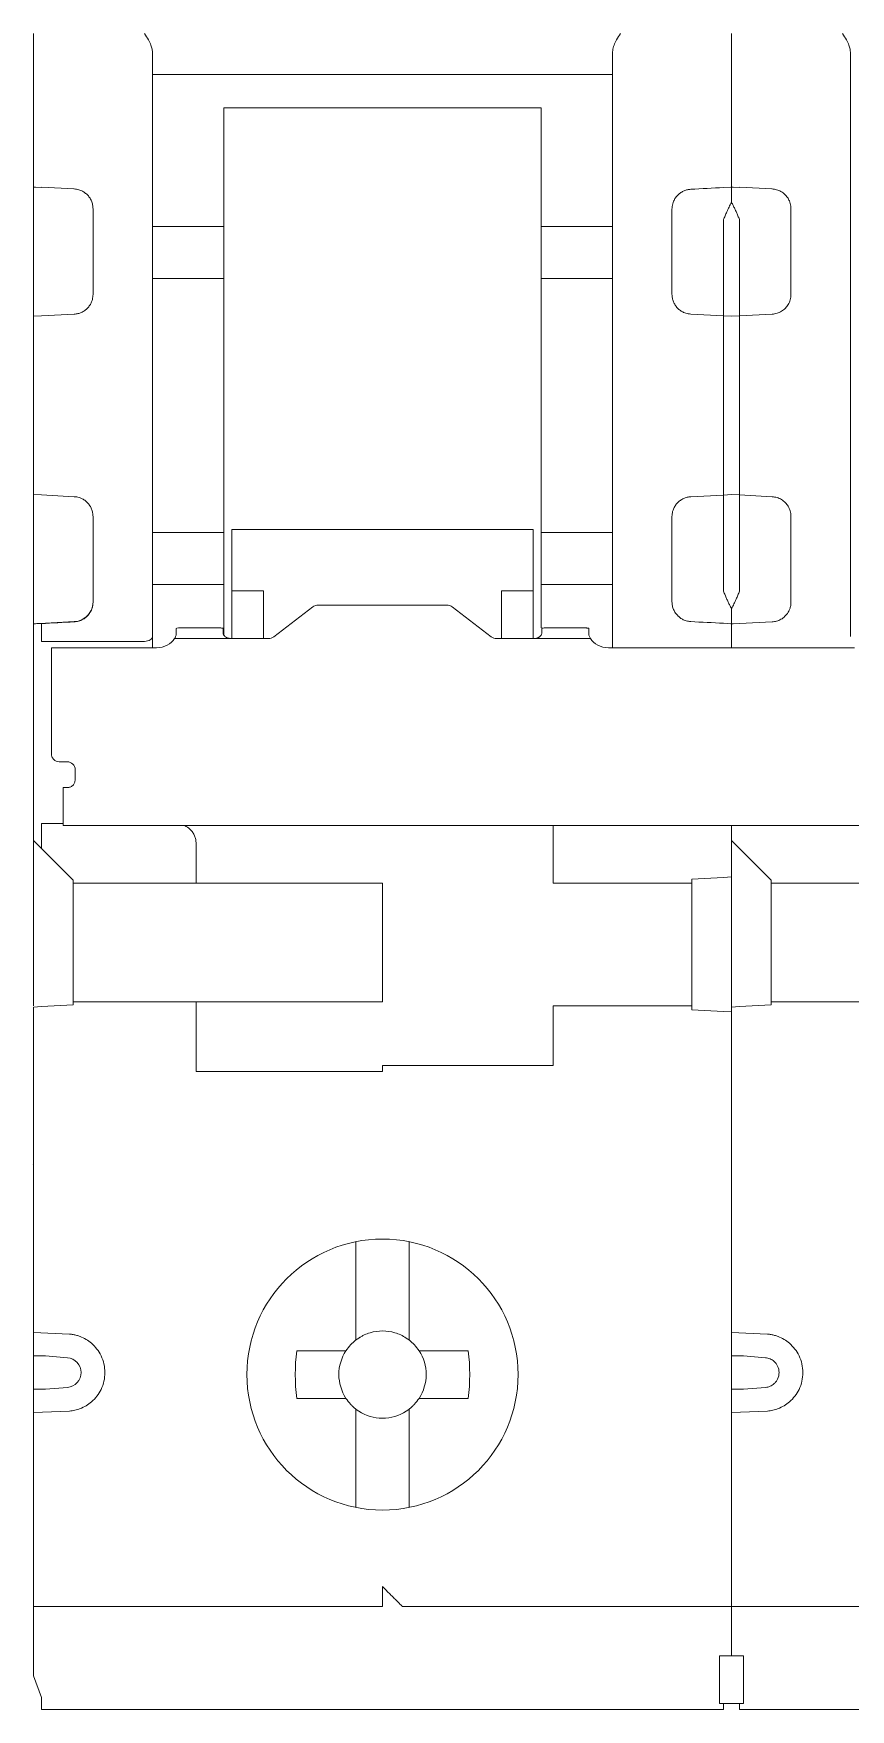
# Model space of a CAD drawing. Header units: millimetres. Extents: x 4137 to 6698, y 1400 to 3585.
# Drawn here: x 4856.11 to 4876.71, y 2550.88 to 2593.16 of the extents above; entities that cross this region are included whole.
import ezdxf

# ---------------------------------------------------------------- set-up
doc = ezdxf.new("R2010")
doc.units = ezdxf.units.MM
doc.layers.add('000-PI-Oprema', color=30, linetype='Continuous', lineweight=5)

msp = doc.modelspace()

# ---------------------------------------------------------------- linework, layer by layer
at = {"layer": '000-PI-Oprema', "color": 0, "lineweight": 0}
for p, q in [((4873.709, 2593.161), (4873.709, 2591.919)), ((4859.109, 2592.13), (4870.709, 2592.13)), ((4873.709, 2591.919), (4873.709, 2589.286)), ((4860.909, 2591.284), (4868.909, 2591.284)), ((4856.155, 2589.285), (4856.127, 2589.286)), ((4856.309, 2589.28), (4856.155, 2589.285)), ((4857.136, 2589.239), (4856.309, 2589.282)), ((4856.309, 2589.28), (4856.309, 2589.282)), ((4857.136, 2589.233), (4857.136, 2589.239)), ((4873.509, 2589.275), (4873.69, 2589.284)), ((4873.755, 2589.285), (4873.727, 2589.286)), ((4873.909, 2589.28), (4873.755, 2589.285)), ((4874.736, 2589.239), (4873.909, 2589.282)), ((4874.736, 2589.239), (4874.736, 2589.233)), ((4856.109, 2586.026), (4856.109, 2588.903)), ((4859.109, 2588.295), (4860.909, 2588.295)), ((4870.709, 2588.295), (4868.909, 2588.295)), ((4873.509, 2588.466), (4873.509, 2586.039)), ((4873.909, 2586.037), (4873.909, 2588.468)), ((4859.109, 2586.984), (4860.909, 2586.984)), ((4868.909, 2586.984), (4870.709, 2586.984)), ((4856.109, 2586.026), (4856.309, 2586.037)), ((4856.309, 2586.037), (4857.136, 2586.08)), ((4873.509, 2586.039), (4872.683, 2586.082)), ((4873.509, 2586.039), (4873.709, 2586.028)), ((4873.909, 2586.037), (4873.709, 2586.026)), ((4874.736, 2586.08), (4873.909, 2586.037)), ((4856.309, 2581.52), (4856.109, 2581.53)), ((4856.109, 2580.478), (4856.109, 2581.53)), ((4857.136, 2581.476), (4856.309, 2581.52)), ((4872.683, 2581.475), (4873.509, 2581.518)), ((4873.709, 2581.528), (4873.509, 2581.518)), ((4873.509, 2581.518), (4873.509, 2579.09)), ((4873.709, 2581.53), (4873.909, 2581.52)), ((4873.909, 2581.52), (4874.736, 2581.476)), ((4873.909, 2579.088), (4873.909, 2581.52)), ((4859.109, 2580.572), (4860.909, 2580.572)), ((4861.109, 2580.649), (4861.109, 2579.098)), ((4868.709, 2580.649), (4861.109, 2580.649)), ((4868.709, 2579.098), (4868.709, 2580.649)), ((4870.709, 2580.572), (4868.909, 2580.572)), ((4860.909, 2579.261), (4859.109, 2579.261)), ((4860.909, 2577.978), (4860.909, 2579.261)), ((4868.909, 2578.171), (4868.909, 2579.261)), ((4868.909, 2579.261), (4870.709, 2579.261)), ((4861.909, 2579.098), (4861.109, 2579.098)), ((4861.109, 2577.896), (4861.109, 2579.098)), ((4861.909, 2577.896), (4861.909, 2579.098)), ((4868.709, 2579.098), (4867.909, 2579.098)), ((4867.909, 2577.896), (4867.909, 2579.098)), ((4868.709, 2579.098), (4868.709, 2577.896)), ((4862.168, 2577.941), (4863.151, 2578.694)), ((4863.292, 2578.739), (4866.527, 2578.739)), ((4866.668, 2578.694), (4867.651, 2577.941)), ((4856.127, 2578.27), (4857.136, 2578.323)), ((4856.309, 2578.274), (4856.309, 2578.276)), ((4857.136, 2578.317), (4857.136, 2578.323)), ((4859.709, 2578.073), (4859.709, 2578.151)), ((4860.692, 2578.169), (4859.909, 2578.169)), ((4860.892, 2578.151), (4860.892, 2578.073)), ((4868.926, 2578.151), (4868.926, 2578.073)), ((4869.91, 2578.169), (4869.126, 2578.169)), ((4870.11, 2578.151), (4870.11, 2578.073)), ((4870.709, 2577.678), (4870.709, 2578.101)), ((4873.69, 2578.272), (4873.509, 2578.282)), ((4873.709, 2578.271), (4873.709, 2577.666)), ((4873.755, 2578.271), (4873.909, 2578.276)), ((4873.909, 2578.274), (4874.736, 2578.317)), ((4873.909, 2578.276), (4873.909, 2578.274)), ((4858.909, 2577.826), (4856.309, 2577.826)), ((4856.559, 2577.054), (4856.559, 2577.666)), ((4856.559, 2577.666), (4859.209, 2577.666)), ((4859.109, 2577.949), (4859.109, 2577.666)), ((4861.092, 2577.896), (4859.667, 2577.896)), ((4861.092, 2577.896), (4862.027, 2577.896)), ((4867.792, 2577.896), (4868.726, 2577.896)), ((4870.151, 2577.896), (4868.726, 2577.896)), ((4870.61, 2577.666), (4876.809, 2577.666)), ((4856.559, 2576.397), (4856.559, 2574.988)), ((4856.959, 2574.789), (4856.759, 2574.789)), ((4856.109, 2574.078), (4856.109, 2574.395)), ((4857.159, 2574.34), (4857.159, 2574.589)), ((4856.109, 2572.804), (4856.109, 2574.078)), ((4856.859, 2574.135), (4856.959, 2574.135)), ((4856.859, 2574.091), (4856.859, 2574.135)), ((4856.859, 2574.091), (4856.859, 2574.002)), ((4856.859, 2573.228), (4856.309, 2573.228)), ((4856.859, 2573.18), (4860.959, 2573.18)), ((4860.959, 2573.181), (4886.459, 2573.181)), ((4869.209, 2571.728), (4869.209, 2573.181)), ((4873.709, 2573.181), (4873.709, 2572.804)), ((4856.109, 2568.628), (4856.109, 2572.804)), ((4856.109, 2572.804), (4856.309, 2572.604)), ((4856.309, 2572.604), (4856.309, 2572.728)), ((4856.309, 2572.604), (4857.109, 2571.804)), ((4860.209, 2571.728), (4860.209, 2572.728)), ((4873.709, 2572.804), (4873.909, 2572.604)), ((4873.709, 2571.881), (4873.709, 2572.804)), ((4873.909, 2572.604), (4874.709, 2571.804)), ((4857.109, 2571.804), (4857.109, 2571.728)), ((4860.209, 2571.728), (4857.109, 2571.728)), ((4857.109, 2571.728), (4857.109, 2568.728)), ((4860.209, 2571.728), (4860.609, 2571.728)), ((4860.609, 2571.728), (4864.909, 2571.728)), ((4864.909, 2571.728), (4864.909, 2568.728)), ((4869.609, 2571.728), (4869.209, 2571.728)), ((4869.609, 2571.728), (4872.709, 2571.728)), ((4872.709, 2571.828), (4873.509, 2571.87)), ((4872.709, 2571.828), (4872.709, 2571.728)), ((4872.709, 2571.728), (4872.709, 2568.628)), ((4873.709, 2571.881), (4873.509, 2571.87)), ((4873.709, 2571.881), (4873.709, 2568.628)), ((4874.709, 2571.804), (4874.709, 2571.728)), ((4874.709, 2571.728), (4877.809, 2571.728)), ((4874.709, 2571.728), (4874.709, 2568.728)), ((4856.109, 2569.628), (4856.104, 2569.633)), ((4857.109, 2568.728), (4857.109, 2568.652)), ((4860.209, 2568.728), (4857.109, 2568.728)), ((4860.209, 2566.978), (4860.209, 2568.728)), ((4860.209, 2568.728), (4860.609, 2568.728)), ((4864.909, 2568.728), (4860.609, 2568.728)), ((4874.709, 2568.728), (4874.709, 2568.652)), ((4877.809, 2568.728), (4874.709, 2568.728)), ((4856.109, 2568.6), (4856.309, 2568.61)), ((4856.109, 2568.6), (4856.109, 2560.705)), ((4857.109, 2568.652), (4856.309, 2568.61)), ((4869.609, 2568.628), (4869.209, 2568.628)), ((4869.209, 2568.628), (4869.209, 2567.128)), ((4872.709, 2568.628), (4869.609, 2568.628)), ((4872.709, 2568.528), (4872.709, 2568.628)), ((4873.509, 2568.486), (4872.709, 2568.528)), ((4873.509, 2568.486), (4873.709, 2568.476)), ((4873.709, 2568.6), (4873.709, 2568.628)), ((4873.709, 2568.6), (4873.909, 2568.61)), ((4873.709, 2568.6), (4873.709, 2568.476)), ((4873.709, 2560.705), (4873.709, 2568.476)), ((4874.709, 2568.652), (4873.909, 2568.61)), ((4864.909, 2567.128), (4864.909, 2566.978)), ((4869.209, 2567.128), (4864.909, 2567.128)), ((4864.909, 2566.978), (4860.209, 2566.978)), ((4856.104, 2564.623), (4856.109, 2564.628)), ((4864.234, 2562.667), (4864.234, 2562.604)), ((4864.234, 2562.604), (4864.234, 2560.484)), ((4865.584, 2562.604), (4865.584, 2562.667)), ((4865.584, 2560.484), (4865.584, 2562.604)), ((4856.109, 2560.531), (4856.109, 2560.704)), ((4873.709, 2560.705), (4873.709, 2558.052)), ((4857.019, 2560.349), (4856.109, 2560.388)), ((4864.234, 2560.484), (4864.234, 2560.197)), ((4865.584, 2560.484), (4865.584, 2560.197)), ((4874.619, 2560.349), (4873.709, 2560.388)), ((4862.746, 2559.928), (4863.603, 2559.928)), ((4867.073, 2559.928), (4866.215, 2559.928)), ((4856.109, 2558.956), (4856.109, 2559.801)), ((4856.409, 2559.801), (4856.967, 2559.752)), ((4874.009, 2559.801), (4874.567, 2559.752)), ((4856.967, 2559.005), (4856.409, 2558.956)), ((4874.009, 2558.956), (4874.567, 2559.005)), ((4863.603, 2558.728), (4862.746, 2558.728)), ((4867.073, 2558.728), (4866.215, 2558.728)), ((4856.109, 2558.369), (4857.019, 2558.407)), ((4864.234, 2558.46), (4864.234, 2558.172)), ((4864.234, 2558.172), (4864.234, 2556.052)), ((4865.584, 2558.46), (4865.584, 2558.172)), ((4865.584, 2556.052), (4865.584, 2558.172)), ((4873.709, 2558.369), (4874.619, 2558.407)), ((4856.109, 2558.052), (4856.109, 2558.106)), ((4856.109, 2558.052), (4856.109, 2554.328)), ((4873.709, 2554.328), (4873.709, 2558.052)), ((4864.234, 2556.052), (4864.234, 2555.977)), ((4865.584, 2555.977), (4865.584, 2556.052)), ((4856.109, 2554.328), (4856.109, 2551.728)), ((4873.709, 2554.328), (4873.709, 2552.228)), ((4856.109, 2553.478), (4864.909, 2553.478)), ((4873.709, 2553.478), (4865.409, 2553.478)), ((4882.509, 2553.478), (4873.709, 2553.478)), ((4874.009, 2552.228), (4873.409, 2552.228)), ((4856.109, 2551.728), (4856.309, 2551.179)), ((4873.509, 2551.028), (4873.409, 2551.028)), ((4873.909, 2551.028), (4873.509, 2551.028)), ((4874.009, 2551.028), (4873.909, 2551.028)), ((4861.109, 2550.878), (4856.309, 2550.878)), ((4868.729, 2550.878), (4861.109, 2550.878)), ((4873.509, 2550.878), (4868.729, 2550.878)), ((4878.709, 2550.878), (4873.909, 2550.878))]:
    msp.add_line(p, q, dxfattribs=at)
at = {"layer": '000-PI-Oprema', "color": 0, "lineweight": 0, "flags": 128}
msp.add_lwpolyline([(4859.109, 2577.949), (4859.106, 2577.925), (4859.094, 2577.902), (4859.076, 2577.881), (4859.051, 2577.862), (4859.021, 2577.847), (4858.986, 2577.836), (4858.948, 2577.829), (4858.909, 2577.826)], dxfattribs=at)
at = {"layer": '000-PI-Oprema', "color": 0, "lineweight": 0}
msp.add_circle((4864.909, 2559.328), 3.418, dxfattribs=at)
for start, end in [(123.0557, 133.0681), (46.9319, 56.9443), (136.9319, 146.9443), (135, 136.9319), (133.0681, 135), (33.0557, 43.0681), (213.0557, 223.0681), (223.0681, 225), (225, 226.9319), (315, 316.9319), (316.9319, 326.9443), (226.9319, 236.9443), (303.0557, 313.0681)]:
    msp.add_arc((4864.909, 2559.328), 1.1, start, end, dxfattribs=at)
for points, knots in [([(4856.109, 2591.919), (4856.109, 2591.933), (4856.109, 2591.959), (4856.109, 2592.006), (4856.109, 2592.059), (4856.109, 2592.139), (4856.109, 2592.254), (4856.109, 2592.414), (4856.109, 2592.59), (4856.109, 2592.777), (4856.109, 2592.968), (4856.109, 2593.097), (4856.109, 2593.161)], [0, 0, 0, 0, 0.061391, 0.122427, 0.18342, 0.24468, 0.372209, 0.500076, 0.627605, 0.755472, 0.877481, 1, 1, 1, 1]), ([(4858.909, 2593.161), (4858.943, 2593.108), (4858.99, 2593.034), (4859.041, 2592.935), (4859.075, 2592.857), (4859.103, 2592.77), (4859.107, 2592.703), (4859.109, 2592.671)], [0, 0, 0, 0, 0.350015, 0.493309, 0.624855, 0.821183, 1, 1, 1, 1]), ([(4870.709, 2592.671), (4870.71, 2592.692), (4870.712, 2592.736), (4870.727, 2592.802), (4870.749, 2592.868), (4870.778, 2592.935), (4870.829, 2593.034), (4870.876, 2593.109), (4870.909, 2593.161)], [0, 0, 0, 0, 0.117446, 0.242847, 0.378002, 0.506391, 0.652474, 1, 1, 1, 1]), ([(4876.509, 2593.161), (4876.543, 2593.108), (4876.59, 2593.034), (4876.642, 2592.934), (4876.675, 2592.857), (4876.703, 2592.77), (4876.707, 2592.703), (4876.709, 2592.671)], [0, 0, 0, 0, 0.350596, 0.493868, 0.625405, 0.821427, 1, 1, 1, 1]), ([(4859.109, 2592.517), (4859.109, 2592.477), (4859.109, 2592.396), (4859.109, 2592.265), (4859.109, 2592.125), (4859.109, 2591.977), (4859.109, 2591.821), (4859.109, 2591.657), (4859.109, 2591.485), (4859.109, 2591.244), (4859.109, 2590.925), (4859.109, 2590.514), (4859.109, 2590.077), (4859.109, 2589.764), (4859.109, 2589.607)], [0, 0, 0, 0, 0.062736, 0.125281, 0.187695, 0.250043, 0.312387, 0.374792, 0.437318, 0.500031, 0.625212, 0.749931, 0.874692, 1, 1, 1, 1]), ([(4870.709, 2592.517), (4870.709, 2592.527), (4870.709, 2592.546), (4870.709, 2592.582), (4870.709, 2592.623), (4870.709, 2592.655), (4870.709, 2592.671)], [0, 0, 0, 0, 0.251193, 0.5, 0.748807, 1, 1, 1, 1]), ([(4870.709, 2589.455), (4870.709, 2589.539), (4870.709, 2589.705), (4870.709, 2589.947), (4870.709, 2590.181), (4870.709, 2590.409), (4870.709, 2590.629), (4870.709, 2590.842), (4870.709, 2591.047), (4870.709, 2591.311), (4870.709, 2591.621), (4870.709, 2591.957), (4870.709, 2592.26), (4870.709, 2592.431), (4870.709, 2592.517)], [0, 0, 0, 0, 0.062754, 0.125301, 0.187708, 0.250043, 0.312375, 0.374772, 0.437302, 0.500033, 0.625237, 0.749935, 0.874674, 1, 1, 1, 1]), ([(4876.709, 2592.671), (4876.709, 2592.655), (4876.709, 2592.623), (4876.709, 2592.582), (4876.709, 2592.546), (4876.709, 2592.527), (4876.709, 2592.517)], [0, 0, 0, 0, 0.251193, 0.5, 0.748807, 1, 1, 1, 1]), ([(4876.709, 2592.517), (4876.709, 2592.477), (4876.709, 2592.396), (4876.709, 2592.265), (4876.709, 2592.125), (4876.709, 2591.977), (4876.709, 2591.821), (4876.709, 2591.657), (4876.709, 2591.485), (4876.709, 2591.244), (4876.709, 2590.925), (4876.709, 2590.514), (4876.709, 2590.077), (4876.709, 2589.764), (4876.709, 2589.607)], [0, 0, 0, 0, 0.062736, 0.125281, 0.187695, 0.250043, 0.312387, 0.374792, 0.437318, 0.500031, 0.625212, 0.749931, 0.874692, 1, 1, 1, 1]), ([(4856.109, 2589.286), (4856.109, 2589.357), (4856.109, 2589.499), (4856.109, 2589.706), (4856.109, 2589.907), (4856.109, 2590.102), (4856.109, 2590.29), (4856.109, 2590.473), (4856.109, 2590.649), (4856.109, 2590.876), (4856.109, 2591.142), (4856.109, 2591.432), (4856.109, 2591.695), (4856.109, 2591.844), (4856.109, 2591.919)], [0, 0, 0, 0, 0.062728, 0.125271, 0.18769, 0.250045, 0.312396, 0.374804, 0.437328, 0.500029, 0.625194, 0.749922, 0.874696, 1, 1, 1, 1]), ([(4860.909, 2591.284), (4860.909, 2591.243), (4860.909, 2591.16), (4860.909, 2591.042), (4860.909, 2590.929), (4860.909, 2590.786), (4860.909, 2590.62), (4860.909, 2590.513), (4860.909, 2590.459)], [0, 0, 0, 0, 0.125424, 0.250193, 0.374902, 0.500146, 0.749703, 1, 1, 1, 1]), ([(4868.909, 2590.459), (4868.909, 2590.486), (4868.909, 2590.538), (4868.909, 2590.626), (4868.909, 2590.72), (4868.909, 2590.855), (4868.909, 2591.039), (4868.909, 2591.202), (4868.909, 2591.284)], [0, 0, 0, 0, 0.125424, 0.250193, 0.374902, 0.500146, 0.749703, 1, 1, 1, 1]), ([(4868.909, 2588.295), (4868.909, 2588.366), (4868.909, 2588.508), (4868.909, 2588.714), (4868.909, 2588.915), (4868.909, 2589.111), (4868.909, 2589.301), (4868.909, 2589.547), (4868.909, 2589.839), (4868.909, 2590.166), (4868.909, 2590.362), (4868.909, 2590.459)], [0, 0, 0, 0, 0.083508, 0.166833, 0.25006, 0.333277, 0.416572, 0.500032, 0.666688, 0.83311, 1, 1, 1, 1]), ([(4859.109, 2589.607), (4859.109, 2589.543), (4859.109, 2589.416), (4859.109, 2589.217), (4859.109, 2589.014), (4859.109, 2588.807), (4859.109, 2588.595), (4859.109, 2588.378), (4859.109, 2588.156), (4859.109, 2588.005), (4859.109, 2587.93)], [0, 0, 0, 0, 0.12575, 0.250858, 0.375537, 0.5, 0.624463, 0.749142, 0.87425, 1, 1, 1, 1]), ([(4870.709, 2588.062), (4870.709, 2588.133), (4870.709, 2588.275), (4870.709, 2588.483), (4870.709, 2588.687), (4870.709, 2588.886), (4870.709, 2589.081), (4870.709, 2589.271), (4870.709, 2589.394), (4870.709, 2589.455)], [0, 0, 0, 0, 0.143512, 0.28637, 0.428834, 0.571166, 0.71363, 0.856488, 1, 1, 1, 1]), ([(4876.709, 2589.607), (4876.709, 2589.543), (4876.709, 2589.416), (4876.709, 2589.217), (4876.709, 2589.014), (4876.709, 2588.807), (4876.709, 2588.595), (4876.709, 2588.378), (4876.709, 2588.156), (4876.709, 2588.005), (4876.709, 2587.93)], [0, 0, 0, 0, 0.12575, 0.250858, 0.375537, 0.5, 0.624463, 0.749142, 0.87425, 1, 1, 1, 1]), ([(4857.136, 2589.239), (4857.155, 2589.237), (4857.194, 2589.234), (4857.251, 2589.221), (4857.316, 2589.197), (4857.389, 2589.158), (4857.462, 2589.099), (4857.525, 2589.025), (4857.572, 2588.938), (4857.604, 2588.842), (4857.607, 2588.775), (4857.609, 2588.741)], [0, 0, 0, 0, 0.071618, 0.143308, 0.216363, 0.334035, 0.455285, 0.587191, 0.721903, 0.860899, 1, 1, 1, 1]), ([(4872.209, 2588.732), (4872.21, 2588.755), (4872.212, 2588.8), (4872.226, 2588.866), (4872.252, 2588.94), (4872.295, 2589.018), (4872.358, 2589.092), (4872.431, 2589.151), (4872.512, 2589.194), (4872.596, 2589.223), (4872.654, 2589.229), (4872.683, 2589.231)], [0, 0, 0, 0, 0.093221, 0.185813, 0.279137, 0.41434, 0.546905, 0.668022, 0.785627, 0.893606, 1, 1, 1, 1]), ([(4875.209, 2588.741), (4875.209, 2588.764), (4875.207, 2588.809), (4875.193, 2588.875), (4875.167, 2588.948), (4875.125, 2589.025), (4875.055, 2589.107), (4874.963, 2589.176), (4874.851, 2589.225), (4874.773, 2589.234), (4874.736, 2589.239)], [0, 0, 0, 0, 0.092601, 0.18543, 0.278489, 0.413813, 0.545287, 0.709927, 0.860804, 1, 1, 1, 1]), ([(4873.509, 2588.466), (4873.522, 2588.498), (4873.549, 2588.567), (4873.595, 2588.673), (4873.649, 2588.789), (4873.689, 2588.863), (4873.709, 2588.902)], [0, 0, 0, 0, 0.193415, 0.424448, 0.693252, 1, 1, 1, 1]), ([(4873.909, 2588.468), (4873.897, 2588.5), (4873.872, 2588.563), (4873.833, 2588.654), (4873.793, 2588.741), (4873.751, 2588.825), (4873.724, 2588.877), (4873.709, 2588.903)], [0, 0, 0, 0, 0.194202, 0.390464, 0.589612, 0.792498, 1, 1, 1, 1]), ([(4860.909, 2588.295), (4860.909, 2588.246), (4860.909, 2588.148), (4860.909, 2587.932), (4860.909, 2587.693), (4860.909, 2587.448), (4860.909, 2587.227), (4860.909, 2587.063), (4860.909, 2587.007), (4860.909, 2586.984)], [0, 0, 0, 0, 0.150243, 0.300485, 0.450729, 0.600973, 0.751216, 0.901461, 1, 1, 1, 1]), ([(4868.909, 2588.295), (4868.909, 2588.246), (4868.909, 2588.148), (4868.909, 2587.932), (4868.909, 2587.693), (4868.909, 2587.448), (4868.909, 2587.227), (4868.909, 2587.063), (4868.909, 2587.007), (4868.909, 2586.984)], [0, 0, 0, 0, 0.150243, 0.300485, 0.450729, 0.600973, 0.751216, 0.901461, 1, 1, 1, 1]), ([(4857.609, 2586.579), (4857.609, 2586.699), (4857.609, 2586.938), (4857.609, 2587.293), (4857.609, 2587.646), (4857.609, 2587.878), (4857.609, 2587.994)], [0, 0, 0, 0, 0.2501, 0.5, 0.7499, 1, 1, 1, 1]), ([(4859.109, 2587.93), (4859.109, 2587.819), (4859.109, 2587.597), (4859.109, 2587.262), (4859.109, 2586.924), (4859.109, 2586.584), (4859.109, 2586.242), (4859.109, 2585.663), (4859.109, 2584.842), (4859.109, 2583.778), (4859.109, 2582.714), (4859.109, 2581.778), (4859.109, 2580.972), (4859.109, 2580.293), (4859.109, 2579.849), (4859.109, 2579.627)], [0, 0, 0, 0, 0.041447, 0.082829, 0.124176, 0.16552, 0.206891, 0.248321, 0.374134, 0.500011, 0.625824, 0.751702, 0.834467, 0.91715, 1, 1, 1, 1]), ([(4870.709, 2579.495), (4870.709, 2579.609), (4870.709, 2579.836), (4870.709, 2580.182), (4870.709, 2580.53), (4870.709, 2580.88), (4870.709, 2581.233), (4870.709, 2581.83), (4870.709, 2582.678), (4870.709, 2583.778), (4870.709, 2584.878), (4870.709, 2585.845), (4870.709, 2586.677), (4870.709, 2587.377), (4870.709, 2587.833), (4870.709, 2588.062)], [0, 0, 0, 0, 0.041431, 0.082793, 0.124119, 0.165441, 0.206793, 0.248207, 0.374079, 0.500012, 0.625883, 0.751817, 0.834548, 0.917188, 1, 1, 1, 1]), ([(4876.709, 2587.93), (4876.709, 2587.819), (4876.709, 2587.597), (4876.709, 2587.262), (4876.709, 2586.924), (4876.709, 2586.584), (4876.709, 2586.242), (4876.709, 2585.663), (4876.709, 2584.842), (4876.709, 2583.778), (4876.709, 2582.714), (4876.709, 2581.778), (4876.709, 2580.972), (4876.709, 2580.293), (4876.709, 2579.849), (4876.709, 2579.627)], [0, 0, 0, 0, 0.041447, 0.082829, 0.124176, 0.16552, 0.206891, 0.248321, 0.374134, 0.500011, 0.625824, 0.751702, 0.834467, 0.91715, 1, 1, 1, 1]), ([(4860.909, 2586.984), (4860.909, 2586.901), (4860.909, 2586.734), (4860.909, 2586.479), (4860.909, 2586.222), (4860.909, 2585.962), (4860.909, 2585.699), (4860.909, 2585.251), (4860.909, 2584.612), (4860.909, 2583.778), (4860.909, 2582.945), (4860.909, 2582.215), (4860.909, 2581.594), (4860.909, 2581.075), (4860.909, 2580.74), (4860.909, 2580.572)], [0, 0, 0, 0, 0.041319, 0.082538, 0.123706, 0.164869, 0.206076, 0.247373, 0.373654, 0.500018, 0.626299, 0.752662, 0.835118, 0.917437, 1, 1, 1, 1]), ([(4868.909, 2586.984), (4868.909, 2585.977), (4868.909, 2584.878), (4868.909, 2582.679), (4868.909, 2581.579), (4868.909, 2580.572)], [0, 0, 0, 0, 0.5, 0.5, 1, 1, 1, 1]), ([(4857.609, 2586.579), (4857.609, 2586.558), (4857.607, 2586.515), (4857.594, 2586.453), (4857.571, 2586.382), (4857.532, 2586.306), (4857.473, 2586.232), (4857.401, 2586.169), (4857.319, 2586.122), (4857.229, 2586.09), (4857.167, 2586.083), (4857.136, 2586.08)], [0, 0, 0, 0, 0.085507, 0.170147, 0.255273, 0.381189, 0.506725, 0.630753, 0.754527, 0.877113, 1, 1, 1, 1]), ([(4872.683, 2586.082), (4872.662, 2586.084), (4872.621, 2586.087), (4872.56, 2586.103), (4872.491, 2586.129), (4872.418, 2586.171), (4872.346, 2586.233), (4872.287, 2586.308), (4872.243, 2586.393), (4872.215, 2586.485), (4872.211, 2586.549), (4872.209, 2586.581)], [0, 0, 0, 0, 0.082209, 0.16366, 0.245689, 0.369303, 0.493372, 0.618767, 0.744744, 0.872104, 1, 1, 1, 1]), ([(4874.736, 2586.08), (4874.756, 2586.082), (4874.797, 2586.085), (4874.858, 2586.101), (4874.916, 2586.123), (4874.972, 2586.152), (4875.024, 2586.189), (4875.083, 2586.243), (4875.145, 2586.325), (4875.198, 2586.442), (4875.206, 2586.532), (4875.209, 2586.579)], [0, 0, 0, 0, 0.080411, 0.161533, 0.243405, 0.326066, 0.409552, 0.493901, 0.642123, 0.810797, 1, 1, 1, 1]), ([(4856.109, 2581.53), (4856.109, 2581.636), (4856.109, 2581.848), (4856.109, 2582.168), (4856.109, 2582.489), (4856.109, 2582.81), (4856.109, 2583.132), (4856.109, 2583.455), (4856.109, 2583.859), (4856.109, 2584.343), (4856.109, 2584.907), (4856.109, 2585.469), (4856.109, 2585.84), (4856.109, 2586.026)], [0, 0, 0, 0, 0.071572, 0.143012, 0.214372, 0.285701, 0.357051, 0.428472, 0.500015, 0.625079, 0.749917, 0.8748, 1, 1, 1, 1]), ([(4873.509, 2586.039), (4873.509, 2585.932), (4873.509, 2585.718), (4873.509, 2585.396), (4873.509, 2585.074), (4873.509, 2584.751), (4873.509, 2584.427), (4873.509, 2584.103), (4873.509, 2583.697), (4873.509, 2583.21), (4873.509, 2582.644), (4873.509, 2582.079), (4873.509, 2581.705), (4873.509, 2581.518)], [0, 0, 0, 0, 0.071556, 0.142997, 0.214365, 0.285706, 0.357065, 0.428486, 0.500013, 0.625062, 0.749916, 0.874816, 1, 1, 1, 1]), ([(4857.136, 2581.476), (4857.157, 2581.474), (4857.198, 2581.471), (4857.259, 2581.455), (4857.328, 2581.429), (4857.401, 2581.387), (4857.473, 2581.325), (4857.532, 2581.25), (4857.576, 2581.165), (4857.604, 2581.073), (4857.608, 2581.009), (4857.609, 2580.977)], [0, 0, 0, 0, 0.082205, 0.163652, 0.245679, 0.369354, 0.493482, 0.618917, 0.744935, 0.872201, 1, 1, 1, 1]), ([(4872.209, 2580.975), (4872.21, 2580.997), (4872.212, 2581.039), (4872.224, 2581.102), (4872.248, 2581.172), (4872.287, 2581.248), (4872.346, 2581.323), (4872.418, 2581.385), (4872.5, 2581.432), (4872.589, 2581.465), (4872.652, 2581.471), (4872.683, 2581.475)], [0, 0, 0, 0, 0.085573, 0.170275, 0.255463, 0.381339, 0.506835, 0.630803, 0.754517, 0.877108, 1, 1, 1, 1]), ([(4875.209, 2580.977), (4875.208, 2581.001), (4875.206, 2581.049), (4875.191, 2581.116), (4875.169, 2581.178), (4875.14, 2581.233), (4875.107, 2581.281), (4875.055, 2581.342), (4874.975, 2581.407), (4874.859, 2581.461), (4874.777, 2581.471), (4874.736, 2581.476)], [0, 0, 0, 0, 0.097376, 0.189595, 0.276665, 0.358598, 0.435408, 0.507112, 0.674555, 0.83875, 1, 1, 1, 1]), ([(4857.609, 2579.562), (4857.609, 2579.678), (4857.609, 2579.911), (4857.609, 2580.263), (4857.609, 2580.619), (4857.609, 2580.857), (4857.609, 2580.977)], [0, 0, 0, 0, 0.2501, 0.5, 0.7499, 1, 1, 1, 1]), ([(4860.909, 2580.572), (4860.909, 2580.55), (4860.909, 2580.494), (4860.909, 2580.329), (4860.909, 2580.109), (4860.909, 2579.863), (4860.909, 2579.624), (4860.909, 2579.408), (4860.909, 2579.31), (4860.909, 2579.261)], [0, 0, 0, 0, 0.098539, 0.248784, 0.399027, 0.54927, 0.699515, 0.849757, 1, 1, 1, 1]), ([(4868.909, 2580.572), (4868.909, 2580.55), (4868.909, 2580.494), (4868.909, 2580.329), (4868.909, 2580.109), (4868.909, 2579.863), (4868.909, 2579.624), (4868.909, 2579.408), (4868.909, 2579.31), (4868.909, 2579.261)], [0, 0, 0, 0, 0.098539, 0.248784, 0.399027, 0.54927, 0.699515, 0.849757, 1, 1, 1, 1]), ([(4856.109, 2578.653), (4856.109, 2578.653), (4856.109, 2578.98), (4856.109, 2579.363), (4856.109, 2579.852), (4856.109, 2580.206), (4856.109, 2580.435), (4856.109, 2580.464), (4856.109, 2580.478)], [0, 0, 0, 0, 0.008736, 0.206989, 0.405242, 0.603494, 0.801747, 1, 1, 1, 1]), ([(4857.609, 2578.815), (4857.609, 2578.876), (4857.609, 2578.997), (4857.609, 2579.183), (4857.609, 2579.371), (4857.609, 2579.498), (4857.609, 2579.562)], [0, 0, 0, 0, 0.25014, 0.5, 0.74986, 1, 1, 1, 1]), ([(4859.109, 2579.627), (4859.109, 2579.551), (4859.109, 2579.4), (4859.109, 2579.179), (4859.109, 2578.962), (4859.109, 2578.749), (4859.109, 2578.542), (4859.109, 2578.339), (4859.109, 2578.141), (4859.109, 2578.013), (4859.109, 2577.949)], [0, 0, 0, 0, 0.12575, 0.250858, 0.375537, 0.5, 0.624463, 0.749142, 0.87425, 1, 1, 1, 1]), ([(4870.709, 2578.101), (4870.709, 2578.162), (4870.709, 2578.285), (4870.709, 2578.475), (4870.709, 2578.67), (4870.709, 2578.869), (4870.709, 2579.073), (4870.709, 2579.281), (4870.709, 2579.423), (4870.709, 2579.495)], [0, 0, 0, 0, 0.143512, 0.28637, 0.428834, 0.571166, 0.71363, 0.856488, 1, 1, 1, 1]), ([(4876.709, 2579.627), (4876.709, 2579.551), (4876.709, 2579.4), (4876.709, 2579.179), (4876.709, 2578.962), (4876.709, 2578.749), (4876.709, 2578.542), (4876.709, 2578.339), (4876.709, 2578.141), (4876.709, 2578.013), (4876.709, 2577.949)], [0, 0, 0, 0, 0.12575, 0.250858, 0.375537, 0.5, 0.624463, 0.749142, 0.87425, 1, 1, 1, 1]), ([(4873.509, 2579.09), (4873.522, 2579.059), (4873.547, 2578.995), (4873.586, 2578.904), (4873.626, 2578.817), (4873.667, 2578.732), (4873.695, 2578.681), (4873.709, 2578.654)], [0, 0, 0, 0, 0.1942, 0.390457, 0.5896, 0.792488, 1, 1, 1, 1]), ([(4873.909, 2579.088), (4873.897, 2579.057), (4873.869, 2578.988), (4873.823, 2578.882), (4873.769, 2578.766), (4873.73, 2578.692), (4873.709, 2578.653)], [0, 0, 0, 0, 0.193384, 0.424408, 0.693222, 1, 1, 1, 1]), ([(4857.136, 2578.323), (4857.177, 2578.325), (4857.224, 2578.333), (4857.323, 2578.367), (4857.376, 2578.394), (4857.476, 2578.476), (4857.522, 2578.531), (4857.59, 2578.665), (4857.609, 2578.743), (4857.609, 2578.822)], [0, 0, 0, 0, 0.25, 0.25, 0.5, 0.5, 0.75, 0.75, 1, 1, 1, 1]), ([(4857.136, 2578.317), (4857.154, 2578.319), (4857.192, 2578.322), (4857.248, 2578.335), (4857.304, 2578.355), (4857.358, 2578.381), (4857.411, 2578.416), (4857.468, 2578.465), (4857.531, 2578.539), (4857.578, 2578.632), (4857.605, 2578.729), (4857.608, 2578.786), (4857.609, 2578.815)], [0, 0, 0, 0, 0.068374, 0.139377, 0.213319, 0.290477, 0.371094, 0.455382, 0.587277, 0.761474, 0.880592, 1, 1, 1, 1]), ([(4872.683, 2578.325), (4872.664, 2578.327), (4872.626, 2578.33), (4872.569, 2578.343), (4872.503, 2578.366), (4872.431, 2578.405), (4872.358, 2578.465), (4872.295, 2578.539), (4872.247, 2578.626), (4872.215, 2578.722), (4872.211, 2578.79), (4872.209, 2578.824)], [0, 0, 0, 0, 0.070996, 0.142095, 0.214573, 0.332083, 0.453298, 0.585758, 0.72107, 0.860537, 1, 1, 1, 1]), ([(4874.736, 2578.317), (4874.754, 2578.319), (4874.792, 2578.322), (4874.848, 2578.335), (4874.904, 2578.355), (4874.958, 2578.381), (4875.011, 2578.416), (4875.068, 2578.465), (4875.131, 2578.539), (4875.178, 2578.632), (4875.205, 2578.729), (4875.208, 2578.786), (4875.209, 2578.815)], [0, 0, 0, 0, 0.068374, 0.139376, 0.213318, 0.290476, 0.371092, 0.45538, 0.587276, 0.76147, 0.88059, 1, 1, 1, 1]), ([(4856.109, 2575.637), (4856.109, 2575.674), (4856.109, 2575.747), (4856.109, 2575.867), (4856.109, 2575.994), (4856.109, 2576.128), (4856.109, 2576.269), (4856.109, 2576.418), (4856.109, 2576.574), (4856.109, 2576.792), (4856.109, 2577.08), (4856.109, 2577.452), (4856.109, 2577.847), (4856.109, 2578.129), (4856.109, 2578.271)], [0, 0, 0, 0, 0.062728, 0.125271, 0.18769, 0.250045, 0.312396, 0.374804, 0.437328, 0.500029, 0.625194, 0.749922, 0.874696, 1, 1, 1, 1]), ([(4856.309, 2578.276), (4856.283, 2578.275), (4856.231, 2578.274), (4856.18, 2578.272), (4856.155, 2578.271)], [0, 0, 0, 0, 0.508632, 1, 1, 1, 1]), ([(4859.709, 2578.023), (4859.709, 2578.014), (4859.708, 2577.997), (4859.7, 2577.966), (4859.687, 2577.932), (4859.674, 2577.908), (4859.667, 2577.896)], [0, 0, 0, 0, 0.256458, 0.506841, 0.753776, 1, 1, 1, 1]), ([(4859.709, 2578.151), (4859.709, 2578.156), (4859.731, 2578.16), (4859.805, 2578.167), (4859.857, 2578.169), (4859.909, 2578.169)], [0, 0, 0, 0, 0.5, 0.5, 1, 1, 1, 1]), ([(4859.709, 2578.023), (4859.709, 2578.031), (4859.709, 2578.048), (4859.709, 2578.065), (4859.709, 2578.07), (4859.709, 2578.073)], [0, 0, 0, 0, 0.334189, 0.665811, 1, 1, 1, 1]), ([(4860.892, 2578.151), (4860.892, 2578.153), (4860.89, 2578.155), (4860.879, 2578.158), (4860.86, 2578.161), (4860.827, 2578.165), (4860.772, 2578.168), (4860.719, 2578.169), (4860.692, 2578.169)], [0, 0, 0, 0, 0.128148, 0.251094, 0.373747, 0.501054, 0.748354, 1, 1, 1, 1]), ([(4860.892, 2578.023), (4860.893, 2578.017), (4860.894, 2578.004), (4860.905, 2577.983), (4860.923, 2577.961), (4860.952, 2577.937), (4861.006, 2577.905), (4861.059, 2577.9), (4861.092, 2577.896)], [0, 0, 0, 0, 0.121269, 0.244591, 0.370821, 0.500756, 0.692101, 1, 1, 1, 1]), ([(4868.726, 2577.896), (4868.741, 2577.897), (4868.768, 2577.898), (4868.805, 2577.907), (4868.833, 2577.918), (4868.854, 2577.93), (4868.885, 2577.95), (4868.919, 2577.984), (4868.924, 2578.01), (4868.926, 2578.023)], [0, 0, 0, 0, 0.138294, 0.257669, 0.358107, 0.439606, 0.502183, 0.756685, 1, 1, 1, 1]), ([(4869.126, 2578.169), (4869.113, 2578.169), (4869.087, 2578.169), (4869.049, 2578.168), (4869.015, 2578.166), (4868.975, 2578.163), (4868.935, 2578.158), (4868.929, 2578.154), (4868.926, 2578.151)], [0, 0, 0, 0, 0.128148, 0.251094, 0.373747, 0.501054, 0.748354, 1, 1, 1, 1]), ([(4870.11, 2578.151), (4870.109, 2578.153), (4870.107, 2578.155), (4870.096, 2578.158), (4870.077, 2578.161), (4870.044, 2578.165), (4869.989, 2578.168), (4869.936, 2578.169), (4869.91, 2578.169)], [0, 0, 0, 0, 0.128148, 0.251094, 0.373747, 0.501054, 0.748354, 1, 1, 1, 1]), ([(4870.11, 2578.073), (4870.11, 2578.07), (4870.11, 2578.065), (4870.11, 2578.048), (4870.11, 2578.031), (4870.11, 2578.023)], [0, 0, 0, 0, 0.334189, 0.665811, 1, 1, 1, 1]), ([(4870.151, 2577.896), (4870.145, 2577.908), (4870.132, 2577.932), (4870.119, 2577.966), (4870.111, 2577.997), (4870.11, 2578.014), (4870.11, 2578.023)], [0, 0, 0, 0, 0.246224, 0.493159, 0.743542, 1, 1, 1, 1]), ([(4859.209, 2577.666), (4859.306, 2577.666), (4859.402, 2577.688), (4859.564, 2577.769), (4859.629, 2577.828), (4859.667, 2577.896)], [0, 0, 0, 0, 0.5, 0.5, 1, 1, 1, 1]), ([(4870.151, 2577.896), (4870.19, 2577.828), (4870.255, 2577.769), (4870.417, 2577.688), (4870.513, 2577.666), (4870.61, 2577.666)], [0, 0, 0, 0, 0.5, 0.5, 1, 1, 1, 1]), ([(4856.109, 2574.395), (4856.109, 2574.427), (4856.109, 2574.492), (4856.109, 2574.588), (4856.109, 2574.682), (4856.109, 2574.81), (4856.109, 2574.966), (4856.109, 2575.142), (4856.109, 2575.302), (4856.109, 2575.439), (4856.109, 2575.554), (4856.109, 2575.609), (4856.109, 2575.637)], [0, 0, 0, 0, 0.061391, 0.122427, 0.18342, 0.24468, 0.372209, 0.500076, 0.627605, 0.755472, 0.877481, 1, 1, 1, 1]), ([(4856.559, 2574.988), (4856.56, 2574.974), (4856.562, 2574.948), (4856.573, 2574.911), (4856.592, 2574.876), (4856.625, 2574.837), (4856.68, 2574.797), (4856.733, 2574.791), (4856.759, 2574.789)], [0, 0, 0, 0, 0.128148, 0.251094, 0.373747, 0.501054, 0.748354, 1, 1, 1, 1]), ([(4857.159, 2574.589), (4857.159, 2574.641), (4857.138, 2574.693), (4857.064, 2574.767), (4857.012, 2574.789), (4856.959, 2574.789)], [0, 0, 0, 0, 0.5, 0.5, 1, 1, 1, 1]), ([(4856.959, 2574.135), (4856.973, 2574.136), (4856.999, 2574.137), (4857.037, 2574.149), (4857.071, 2574.167), (4857.111, 2574.2), (4857.151, 2574.255), (4857.157, 2574.308), (4857.159, 2574.34)], [0, 0, 0, 0, 0.128148, 0.251094, 0.373747, 0.501054, 0.748354, 1, 1, 1, 1]), ([(4856.859, 2573.18), (4856.859, 2573.195), (4856.859, 2573.203), (4856.859, 2573.375), (4856.859, 2573.652), (4856.859, 2573.885), (4856.859, 2574.002)], [0, 0, 0, 0, 0.206145, 0.470763, 0.735381, 1, 1, 1, 1]), ([(4856.309, 2573.228), (4856.309, 2573.228), (4856.309, 2573.174), (4856.309, 2572.989), (4856.309, 2572.859), (4856.309, 2572.728)], [0, 0, 0, 0, 0.5, 0.5, 1, 1, 1, 1]), ([(4859.916, 2573.18), (4859.967, 2573.152), (4860.044, 2573.111), (4860.126, 2573.011), (4860.173, 2572.924), (4860.204, 2572.828), (4860.207, 2572.761), (4860.209, 2572.728)], [0, 0, 0, 0, 0.351287, 0.528122, 0.693874, 0.849103, 1, 1, 1, 1]), ([(4856.109, 2559.801), (4856.109, 2559.918), (4856.109, 2560.152), (4856.109, 2560.43), (4856.109, 2560.528), (4856.109, 2560.566)], [0, 0, 0, 0, 0.378161, 0.755931, 1, 1, 1, 1]), ([(4857.019, 2560.349), (4857.05, 2560.346), (4857.11, 2560.339), (4857.198, 2560.318), (4857.309, 2560.282), (4857.437, 2560.219), (4857.582, 2560.114), (4857.713, 2559.976), (4857.822, 2559.8), (4857.893, 2559.598), (4857.917, 2559.378), (4857.893, 2559.159), (4857.822, 2558.957), (4857.714, 2558.78), (4857.583, 2558.642), (4857.438, 2558.537), (4857.295, 2558.469), (4857.155, 2558.424), (4857.065, 2558.413), (4857.019, 2558.407)], [0, 0, 0, 0, 0.031513, 0.062834, 0.094232, 0.152293, 0.210532, 0.279327, 0.348301, 0.424071, 0.50002, 0.57579, 0.651739, 0.720534, 0.789508, 0.847569, 0.905809, 0.95275, 1, 1, 1, 1]), ([(4865.509, 2560.25), (4865.42, 2560.308), (4865.322, 2560.353), (4865.12, 2560.413), (4865.016, 2560.428), (4864.804, 2560.428), (4864.699, 2560.413), (4864.547, 2560.368), (4864.497, 2560.349), (4864.425, 2560.316), (4864.401, 2560.304), (4864.366, 2560.285), (4864.355, 2560.278), (4864.337, 2560.268), (4864.329, 2560.263), (4864.321, 2560.257), (4864.315, 2560.254), (4864.311, 2560.253), (4864.309, 2560.25)], [0, 0, 0, 0, 0.25, 0.25, 0.5, 0.5, 0.75, 0.75, 0.875, 0.875, 0.9375, 0.9375, 0.96875, 0.96875, 0.984375, 0.992188, 0.992188, 1, 1, 1, 1]), ([(4874.619, 2560.349), (4874.65, 2560.346), (4874.71, 2560.339), (4874.798, 2560.318), (4874.909, 2560.282), (4875.037, 2560.219), (4875.182, 2560.114), (4875.313, 2559.976), (4875.422, 2559.8), (4875.493, 2559.598), (4875.517, 2559.378), (4875.493, 2559.159), (4875.422, 2558.957), (4875.314, 2558.78), (4875.183, 2558.642), (4875.038, 2558.537), (4874.895, 2558.469), (4874.755, 2558.424), (4874.665, 2558.413), (4874.619, 2558.407)], [0, 0, 0, 0, 0.031513, 0.062834, 0.094232, 0.152293, 0.210532, 0.279327, 0.348301, 0.424071, 0.50002, 0.57579, 0.651739, 0.720534, 0.789508, 0.847569, 0.905809, 0.95275, 1, 1, 1, 1]), ([(4863.603, 2559.928), (4863.671, 2559.928), (4863.795, 2559.928), (4863.927, 2559.928), (4863.987, 2559.928)], [0, 0, 0, 0, 0.540007, 1, 1, 1, 1]), ([(4865.831, 2558.728), (4865.948, 2558.907), (4866.009, 2559.115), (4866.009, 2559.541), (4865.948, 2559.75), (4865.832, 2559.928)], [0, 0, 0, 0, 0.5, 0.5, 1, 1, 1, 1]), ([(4856.109, 2559.801), (4856.109, 2559.801), (4856.139, 2559.801), (4856.256, 2559.801), (4856.339, 2559.801), (4856.409, 2559.801)], [0, 0, 0, 0, 0.5, 0.5, 1, 1, 1, 1]), ([(4856.967, 2559.752), (4857.059, 2559.744), (4857.148, 2559.7), (4857.274, 2559.563), (4857.309, 2559.471), (4857.309, 2559.285), (4857.274, 2559.193), (4857.148, 2559.056), (4857.059, 2559.013), (4856.967, 2559.005)], [0, 0, 0, 0, 0.25, 0.25, 0.5, 0.5, 0.75, 0.75, 1, 1, 1, 1]), ([(4873.709, 2559.801), (4873.709, 2559.801), (4873.739, 2559.801), (4873.856, 2559.801), (4873.939, 2559.801), (4874.009, 2559.801)], [0, 0, 0, 0, 0.5, 0.5, 1, 1, 1, 1]), ([(4874.567, 2559.005), (4874.587, 2559.007), (4874.626, 2559.012), (4874.681, 2559.031), (4874.733, 2559.058), (4874.785, 2559.096), (4874.834, 2559.148), (4874.89, 2559.24), (4874.922, 2559.378), (4874.89, 2559.517), (4874.834, 2559.608), (4874.772, 2559.673), (4874.683, 2559.732), (4874.606, 2559.745), (4874.567, 2559.752)], [0, 0, 0, 0, 0.053559, 0.105722, 0.157796, 0.211095, 0.279916, 0.349203, 0.500308, 0.651412, 0.720233, 0.789521, 0.894347, 1, 1, 1, 1]), ([(4856.109, 2558.106), (4856.109, 2558.11), (4856.109, 2558.134), (4856.109, 2558.308), (4856.109, 2558.6), (4856.109, 2558.837), (4856.109, 2558.956)], [0, 0, 0, 0, 0.06983, 0.379482, 0.689581, 1, 1, 1, 1]), ([(4856.109, 2558.956), (4856.109, 2558.956), (4856.142, 2558.956), (4856.253, 2558.956), (4856.331, 2558.956), (4856.409, 2558.956)], [0, 0, 0, 0, 0.5, 0.5, 1, 1, 1, 1]), ([(4863.603, 2558.728), (4863.671, 2558.728), (4863.795, 2558.728), (4863.927, 2558.728), (4863.987, 2558.728)], [0, 0, 0, 0, 0.54278, 1, 1, 1, 1]), ([(4873.709, 2558.956), (4873.709, 2558.956), (4873.742, 2558.956), (4873.853, 2558.956), (4873.931, 2558.956), (4874.009, 2558.956)], [0, 0, 0, 0, 0.5, 0.5, 1, 1, 1, 1]), ([(4864.309, 2558.406), (4864.487, 2558.29), (4864.695, 2558.229), (4865.12, 2558.228), (4865.331, 2558.29), (4865.509, 2558.406)], [0, 0, 0, 0, 0.5, 0.5, 1, 1, 1, 1]), ([(4864.909, 2553.978), (4864.909, 2553.957), (4864.909, 2553.915), (4864.909, 2553.853), (4864.909, 2553.781), (4864.909, 2553.702), (4864.909, 2553.623), (4864.909, 2553.557), (4864.909, 2553.512), (4864.909, 2553.483), (4864.909, 2553.48), (4864.909, 2553.478)], [0, 0, 0, 0, 0.080758, 0.160392, 0.240099, 0.368585, 0.500066, 0.628554, 0.760036, 0.877963, 1, 1, 1, 1]), ([(4865.409, 2553.478), (4865.409, 2553.479), (4865.408, 2553.48), (4865.4, 2553.487), (4865.388, 2553.499), (4865.366, 2553.522), (4865.326, 2553.562), (4865.263, 2553.625), (4865.187, 2553.701), (4865.1, 2553.787), (4865.007, 2553.881), (4864.942, 2553.945), (4864.909, 2553.978)], [0, 0, 0, 0, 0.051851, 0.10362, 0.156261, 0.210683, 0.323967, 0.445967, 0.575521, 0.712834, 0.854621, 1, 1, 1, 1]), ([(4873.409, 2551.028), (4873.409, 2551.077), (4873.409, 2551.142), (4873.409, 2551.406), (4873.409, 2551.666), (4873.409, 2552.228)], [0.2858647, 0.2858647, 0.2858647, 0.2858647, 0.5, 0.5, 1, 1, 1, 1]), ([(4874.009, 2551.028), (4874.009, 2551.047), (4874.009, 2551.102), (4874.009, 2551.216), (4874.009, 2551.375), (4874.009, 2551.553), (4874.009, 2551.739), (4874.009, 2551.865), (4874.009, 2552.228)], [0.287427, 0.287427, 0.287427, 0.287427, 0.3699948, 0.5001298, 0.629921, 0.7600558, 0.879771, 1, 1, 1, 1]), ([(4856.309, 2550.878), (4856.309, 2550.879), (4856.309, 2550.881), (4856.309, 2550.893), (4856.309, 2550.916), (4856.309, 2550.957), (4856.309, 2551.022), (4856.309, 2551.097), (4856.309, 2551.152), (4856.309, 2551.179)], [0, 0, 0, 0, 0.0807576, 0.160392, 0.2400995, 0.3685854, 0.5000663, 0.6285535, 0.7387531, 0.7387531, 0.7387531, 0.7387531]), ([(4873.509, 2550.878), (4873.509, 2550.887), (4873.509, 2550.904), (4873.509, 2550.972), (4873.509, 2551.027), (4873.509, 2551.028)], [0, 0, 0, 0, 0.494587, 0.989166, 1, 1, 1, 1]), ([(4873.909, 2551.028), (4873.909, 2551.027), (4873.909, 2550.972), (4873.909, 2550.904), (4873.909, 2550.887), (4873.909, 2550.878)], [0, 0, 0, 0, 0.010834, 0.505413, 1, 1, 1, 1])]:
    msp.add_open_spline(points, degree=3, knots=knots, dxfattribs=at)
for points in [[(4859.109, 2592.517), (4859.109, 2592.553), (4859.109, 2592.606), (4859.109, 2592.671)], [(4860.909, 2588.295), (4860.909, 2589.15), (4860.909, 2589.89), (4860.909, 2590.459)], [(4856.127, 2589.286), (4856.121, 2589.286), (4856.115, 2589.286), (4856.109, 2589.286)], [(4856.109, 2589.286), (4856.109, 2589.27), (4856.109, 2589.134), (4856.109, 2588.903)], [(4872.683, 2589.231), (4872.959, 2589.246), (4873.234, 2589.26), (4873.509, 2589.275)], [(4873.69, 2589.284), (4873.696, 2589.284), (4873.703, 2589.284), (4873.709, 2589.284)], [(4873.709, 2589.286), (4873.715, 2589.286), (4873.721, 2589.286), (4873.727, 2589.286)], [(4873.709, 2588.902), (4873.709, 2589.132), (4873.709, 2589.269), (4873.709, 2589.284)], [(4857.609, 2588.741), (4857.609, 2588.5), (4857.609, 2588.25), (4857.609, 2587.994)], [(4872.209, 2588.129), (4872.209, 2588.335), (4872.209, 2588.536), (4872.209, 2588.732)], [(4875.209, 2588.741), (4875.209, 2588.5), (4875.209, 2588.25), (4875.209, 2587.994)], [(4872.209, 2586.581), (4872.209, 2587.105), (4872.209, 2587.623), (4872.209, 2588.129)], [(4875.209, 2587.994), (4875.209, 2587.531), (4875.209, 2587.058), (4875.209, 2586.579)], [(4873.909, 2586.037), (4873.909, 2584.546), (4873.909, 2583.01), (4873.909, 2581.52)], [(4872.209, 2579.428), (4872.209, 2579.934), (4872.209, 2580.451), (4872.209, 2580.975)], [(4875.209, 2580.977), (4875.209, 2580.498), (4875.209, 2580.026), (4875.209, 2579.562)], [(4872.209, 2578.824), (4872.209, 2579.02), (4872.209, 2579.222), (4872.209, 2579.428)], [(4875.209, 2579.562), (4875.209, 2579.306), (4875.209, 2579.057), (4875.209, 2578.815)], [(4856.109, 2578.653), (4856.109, 2578.423), (4856.109, 2578.286), (4856.109, 2578.271)], [(4863.151, 2578.694), (4863.188, 2578.722), (4863.24, 2578.739), (4863.292, 2578.739)], [(4866.527, 2578.739), (4866.579, 2578.739), (4866.631, 2578.722), (4866.668, 2578.694)], [(4873.709, 2578.272), (4873.709, 2578.287), (4873.709, 2578.424), (4873.709, 2578.654)], [(4856.109, 2578.271), (4856.115, 2578.27), (4856.121, 2578.27), (4856.127, 2578.27)], [(4856.155, 2578.271), (4856.146, 2578.271), (4856.136, 2578.27), (4856.127, 2578.27)], [(4857.136, 2578.317), (4856.86, 2578.303), (4856.585, 2578.289), (4856.309, 2578.274)], [(4856.309, 2578.274), (4856.309, 2578.12), (4856.309, 2577.971), (4856.309, 2577.826)], [(4860.892, 2578.023), (4860.892, 2578.05), (4860.892, 2578.067), (4860.892, 2578.073)], [(4868.926, 2578.073), (4868.926, 2578.067), (4868.926, 2578.05), (4868.926, 2578.023)], [(4873.509, 2578.282), (4873.234, 2578.296), (4872.959, 2578.31), (4872.683, 2578.325)], [(4873.709, 2578.272), (4873.703, 2578.272), (4873.696, 2578.272), (4873.69, 2578.272)], [(4873.727, 2578.27), (4873.721, 2578.27), (4873.715, 2578.271), (4873.709, 2578.271)], [(4873.755, 2578.271), (4873.746, 2578.271), (4873.736, 2578.27), (4873.727, 2578.27)], [(4862.027, 2577.896), (4862.079, 2577.896), (4862.131, 2577.913), (4862.168, 2577.941)], [(4867.651, 2577.941), (4867.688, 2577.913), (4867.74, 2577.896), (4867.792, 2577.896)], [(4856.559, 2577.054), (4856.559, 2576.873), (4856.559, 2576.631), (4856.559, 2576.397)], [(4862.746, 2559.928), (4862.697, 2559.53), (4862.697, 2559.127), (4862.746, 2558.728)], [(4863.987, 2559.928), (4863.871, 2559.75), (4863.809, 2559.541), (4863.809, 2559.328)], [(4865.661, 2560.132), (4865.67, 2560.123), (4865.678, 2560.115), (4865.687, 2560.106)], [(4865.687, 2560.106), (4865.696, 2560.097), (4865.705, 2560.088), (4865.713, 2560.079)], [(4866.215, 2559.928), (4866.092, 2559.928), (4865.965, 2559.928), (4865.831, 2559.928)], [(4867.073, 2558.728), (4867.121, 2559.126), (4867.121, 2559.53), (4867.073, 2559.928)], [(4863.809, 2559.328), (4863.809, 2559.117), (4863.872, 2558.905), (4863.987, 2558.728)], [(4865.687, 2558.55), (4865.678, 2558.542), (4865.67, 2558.533), (4865.661, 2558.525)], [(4865.831, 2558.728), (4865.965, 2558.728), (4866.092, 2558.728), (4866.215, 2558.728)]]:
    msp.add_open_spline(points, degree=3, dxfattribs=at)

doc.saveas('drawing.dxf')
